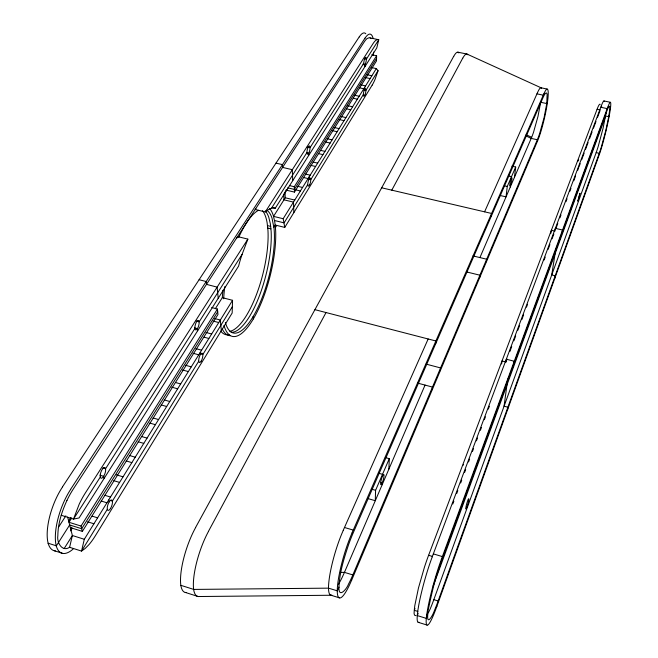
<?xml version="1.0" encoding="UTF-8"?>
<svg xmlns="http://www.w3.org/2000/svg" width="658" height="658" viewBox="0 0 658 658"><rect width="100%" height="100%" fill="white"/><g stroke="black" fill="none" stroke-linecap="round" stroke-linejoin="round"><path stroke-width="0.99" d="M364.672 89.274L364.705 87.325M365.001 66.548L365.026 64.542L363.076 64.122M371.844 54.754L376.606 55.757L376.491 60.914L294.48 192.103L285.876 190.055M385.341 457.565L389.297 458.675L375.586 490.317L375.282 500.713L367.682 498.501M382.158 484.74L382.224 482.799A5.313 0.962 -74.3 0 0 383.869 474.508A5.313 0.962 -74.3 0 0 380.916 481.327A5.313 0.962 -74.3 0 0 382.216 482.832L380.398 482.281M382.454 476.285L382.52 474.319L378.835 473.267M338.944 587.076C339.569 572.427 344.019 558.239 348.666 544.437A45.369 8.34 -73.6 0 1 353.223 532.848L542.916 97.869A31.683 4.137 -77 0 1 544.947 93.995L546.189 92.844L547.135 93.93L546.765 103.561L544.092 117.642L539.626 133.59A31.921 4.187 -77 0 1 537.331 139.743L352.836 574.928A45.723 8.505 -73.6 0 1 348.469 584.172C346.799 589.033 338.393 598.92 338.944 587.076L337.315 590.851L328.572 588.153L193.748 589.42L180.958 585.365M388.878 469.129L389.297 458.675M427.766 614.482C426.549 626.696 433.235 614.556 434.403 610.583A46.463 5.47 -74.4 0 0 438.146 600.984L599.29 153.281A32.283 2.665 -76.5 0 0 601.354 147.005L605.722 130.86L608.749 116.688L609.826 109.014L609.645 106.168L608.428 107.336A32.036 2.632 -76.5 0 0 606.742 111.334L442.118 559.308A46.093 5.363 -74.4 0 0 438.047 571.259C432.725 586.599 429.929 602.703 426.343 618.388L417.312 615.592L418.175 613.256M215.314 308.742L222.314 297.638L222.429 295.927A67.363 21.837 -75.7 0 1 223.013 290.285M223.654 298.79L223.942 294.578A63.81 20.678 -75.7 0 1 224.855 286.51M222.314 297.638L232.554 300.311L232.159 313.035L95.287 535.867A45.073 17.092 -70.3 0 1 88.986 544.61L85.178 548.468L81.534 551.083L69.608 547.3C62.041 552.333 56.613 542.324 57.846 535.645C57.97 523.398 61.885 511.48 66.952 500.442M432.29 389.676L432.479 387.069L417.682 383.112M435.67 343.78L435.876 340.976L314.911 309.671M479.707 277.635L479.904 275.2L466.621 271.943M440.301 370.734L440.589 367.929L426.154 364.129M486.402 261.818L486.681 259.219L472.987 255.904M491.296 216.235L491.592 213.463L381.673 187.801M511.875 166.161L515.691 167.017L507.26 186.469L506.051 196.857L500.047 195.475M510.287 187.02L510.518 185.087M511.282 178.606L511.513 176.648L508.626 175.999M514.441 177.364L515.691 167.017M606.388 111.136L606.511 110.116M501.618 363.973L501.996 360.979L505.953 361.999L507.03 359.112M505.953 361.999L506.323 359.202L514.26 361.25L513.873 364.055M507.746 379.008L504.069 406.2L507.894 407.22L507.532 409.819M606.232 112.247L603.008 128.499L598.237 146.331A32.267 2.747 -76.6 0 1 596.164 152.598L433.819 599.668A46.422 5.626 -74.4 0 1 430.044 609.25L427.396 614.786M550.91 233.269L551.363 230.292L554.941 231.131L555.368 228.351L562.549 230.029L562.105 232.809M555.854 248.839L551.733 274.945L555.196 275.784L554.784 278.383M69.608 547.3L72.372 535.522L67.651 517.081M232.554 300.311L84.306 539.272L81.534 551.083L107.312 509.308M371.606 67.585L376.327 68.58L378.054 70.719L375.027 79.421A30.482 8.003 -78.7 0 1 372.189 85.079M61.235 515.272L73.499 519.088L79.075 517.961L238.591 266.12A51.011 16.343 -75.7 0 1 242.07 254.424L247.869 239.125L237.587 236.559L236.929 238.031M436.879 606.347L599.348 154.416M609.39 114.936L608.749 116.688L605.615 116.03L433.145 586.138M441.304 559.497L607.737 107.229M414.976 608.395C414.269 609.876 412.936 616.275 415.988 615.649M432.248 556.8L601.28 105.872M452.786 504.028L453.864 501.157M456.726 493.508L457.804 490.638M460.666 482.98L461.735 480.118M464.606 472.46L465.675 469.598M468.537 461.941L469.615 459.078M472.485 451.413L473.563 448.534M476.441 440.835L477.519 437.957M480.398 430.266L481.483 427.379M484.362 419.689L485.44 416.802M488.318 409.111L489.396 406.225M509.917 351.413L511.718 346.61M513.873 340.836L515.675 336.024M517.838 330.25L519.639 325.439M521.802 319.665L523.604 314.853M526.482 307.154L527.568 304.267M544.133 260L545.211 257.114M548.098 249.415L549.899 244.603M552.062 238.829L553.863 234.018M556.01 228.277L557.787 223.531M559.917 217.831L560.986 214.977M565.962 201.685L567.031 198.831M569.877 191.231L570.938 188.385M573.784 180.786L575.561 176.031M577.699 170.332L578.769 167.486M579.122 166.532L580.2 163.653M581.631 159.82L584.148 153.108M585.579 149.276L588.096 142.564M589.527 138.731L592.044 132.019M593.475 128.187L595.984 121.475M597.423 117.642L599.932 110.931M417.855 611.422L414.26 610.311L414.795 605.607L418.472 587.964L424.451 567.18A45.986 5.823 -74.2 0 1 428.605 555.286L597.077 109.294A31.987 2.862 -76.6 0 1 598.813 105.313L599.578 104.227L600.219 104.367M547.497 101.85L546.765 103.561L540.637 102.27L537.997 116.343L533.531 132.266A31.806 4.326 -77.1 0 1 531.656 137.325L479.921 257.582M351.635 580.224L537.578 140.902A29.388 3.841 -77 0 0 547.53 101.776A29.38 3.841 -77 0 0 543.853 93.913M425.052 385.078L344.447 572.37A45.649 8.801 -73.5 0 1 340.022 581.573L338.335 584.469M352.022 532.906L543.87 93.806M343.246 530.299L428.161 338.977M484.592 211.827L537.561 92.482M208.446 531.36L326.023 312.55M391.79 190.162L462.697 58.208M195.615 527.436L453.683 56.349M273.884 227.174L275.209 225.052L284.766 227.397L372.189 85.079M198.749 361.152L112.395 501.067L110.47 500.475M232.192 306.965L202.828 354.539L199.95 353.749M307.755 184.569L284.116 222.856L274.518 220.512M363.356 94.522L310.782 179.667L308.923 179.231M378.054 70.719L365.897 90.401L363.989 89.99M284.766 227.397L283.179 218.727L376.327 68.58M275.431 227.504L276.5 225.784M70.348 527.617L82.365 531.384L217.971 314.483L217.436 309.046L211.695 307.533M82.365 531.384L81.057 526.055L217.436 309.046M294.48 192.103L294.291 186.74L376.606 55.757M217.699 311.769L81.715 528.728L69.666 524.961L56.374 545.827L48.281 543.261M376.549 58.34L294.381 189.422L287.678 187.834M64.163 548.542L72.372 535.522L84.306 539.272M285.013 192.103L285.251 197.787L273.531 216.375L283.179 218.727M265.281 211.934L268.193 209.729L271.4 208.364A50.444 15.973 -76 0 1 275.25 208.249L376.771 47.952L378.761 39.735L377.404 39.546L375.841 40.319A30.26 7.912 -78.5 0 0 372.979 43.716L265.281 211.934L255.205 209.483L255.896 208.874M70.686 528.942L71.771 527.222M70.57 530.85L72.199 528.284M284.692 192.917L286.781 189.627M100.287 477.042L73.499 519.088L79.19 504.209A44.736 16.763 -70.3 0 1 85.26 493.105L247.869 239.125M194.916 328.465L105.568 468.743L102.821 467.92M242.07 254.424L199.127 321.861L196.174 321.071M271.4 208.364L306.949 152.541M363.767 63.275L310.041 147.68L307.196 147.022M68.638 520.947L70.842 517.509M71.738 517.969L68.983 522.288L81.057 526.055M58.48 527.28L65.858 515.823M70.661 489.256L365.083 38.024M62.543 486.78L359.276 36.823M258.635 210.289L257.73 210.733A63.81 20.678 -75.7 0 0 238.698 237.464M198.667 596.526L331.254 595.251M340.359 572.402L344.447 572.37L352.836 574.928M457.878 52.179L466.802 54.022M66.952 500.442A44.645 17.133 -70.1 0 1 73.079 489.387L364.252 41.898A30.21 8.102 -78.6 0 1 367.156 38.526L369.237 37.712L378.761 39.735L366.366 59.195L364.417 58.784M540.925 87.761L547.168 89.06M603.954 100.945L610.328 102.278M536.953 93.839L543.269 95.171M600.762 107.262L607.219 108.628M597.077 109.294L600.293 109.968M367.123 74.741L371.877 75.752M365.371 77.545L370.133 78.565M360.798 84.849L365.593 85.885M359.959 87.925L363.808 88.756M354.333 95.18L359.178 96.233M353.469 98.313L357.36 99.161M537.331 139.743L531.212 138.41L525.693 135.77M596.164 152.598L599.29 153.281M347.737 105.716L352.622 106.793M346.84 108.924L350.763 109.787M340.992 116.482L345.927 117.585M339.084 119.542L344.027 120.644M334.108 127.487L339.092 128.606M332.158 130.605L337.151 131.732M327.577 138.838L332.109 139.866M325.587 142.029L330.127 143.057M504.349 185.803L507.26 186.469M320.397 150.328L324.962 151.373M318.357 153.585L322.938 154.638M306.686 153.067L308.577 153.503L308.627 155.543M313.052 162.065L317.666 163.135M310.971 165.405L315.593 166.474M275.982 163.126L282.463 164.64L282.586 167.412L292.325 169.69L292.72 180.662M305.542 174.074L310.198 175.168M303.412 177.487L308.084 178.581M297.86 186.362L302.565 187.472M289.495 185.605L294.291 186.74M295.681 189.849L300.402 190.968M285.251 197.787L294.759 200.065M272.28 207.525L275.25 208.249M267.518 225.612L270.701 226.393M267.773 228.046L270.948 228.828M199.094 279.708L206.193 281.542L206.489 284.363L217.14 287.127L218.217 298.28M214.648 318.538L220.323 320.043L221.343 330.645M213.077 321.046L218.76 322.552M194.472 327.849L197.425 328.638L197.671 330.727M205.946 332.446L211.67 333.984M204.095 337.184L208.882 338.475M195.821 348.625L201.611 350.196M192.942 353.231L198.749 354.81M185.424 365.239L191.281 366.851M182.472 369.961L188.344 371.581M175.735 382.569L180.67 383.943M171.713 387.143L177.652 388.812M164.286 399.957L169.772 401.512M161.169 404.941L166.671 406.504M153.026 417.962L158.578 419.557M149.818 423.086L155.387 424.698M371.86 489.239L375.586 490.317M141.445 436.476L147.063 438.113M138.155 441.748L143.789 443.393M129.544 455.509L135.227 457.195M126.155 460.937L131.855 462.623M344.496 527.494L353.247 530.093M433.334 553.896L442.382 556.586M428.605 555.286L432.199 556.355M116.334 474.813L123.046 476.828M100.008 475.224L103.676 476.326L104.12 478.415M113.809 480.677L119.575 482.421M104.688 495.26L110.511 497.029M433.819 599.668L438.146 600.984M101.093 501.001L106.941 502.786M92.161 516.152L97.606 517.838M330.727 595.153L339.347 597.826M418.192 622.303L427.091 625.067M87.555 521.786L93.921 523.768M54.351 550.738L62.346 553.279M185.26 592.414L197.869 596.428M467.147 54.145L541.18 87.843M526.153 134.693L531.656 137.325M370.133 37.95L370.923 38.616M108.726 499.907L109.162 501.906M200.18 352.499L200.41 354.514M253.124 316.572L253.297 318.99M283.721 194.02L283.968 199.826L293.484 202.105L293.863 212.592M309.145 176.87L309.194 178.844M229.091 334.708A67.281 22.158 -75.7 0 1 220.743 331.073M262.517 210.7A63.736 20.99 -75.7 0 1 267.156 222.988L267.971 230.547A63.736 20.99 -75.7 0 1 256.538 294.381A63.736 20.99 -75.7 0 1 229.839 331.303M265.297 210.947A63.768 20.834 -75.7 0 1 268.834 217.494L270.348 223.769L271.137 231.328A63.768 20.834 -75.7 0 1 258.717 297.63A63.768 20.834 -75.7 0 1 231.188 332.282M230.325 335.712A67.322 21.994 -75.7 0 1 222.256 328.934M269.574 208.446A67.363 21.837 -75.7 0 1 273.259 215.388L274.814 222.017L275.62 230.004A67.363 21.837 -75.7 0 1 255.337 315.396A67.363 21.837 -75.7 0 1 223.983 325.414M267.066 210.404A63.81 20.678 -75.7 0 1 272.05 218.275L274.016 228.178A63.81 20.678 -75.7 0 1 256.135 311.135A63.81 20.678 -75.7 0 1 225.381 322.494M73.293 548.879A41.569 16.072 -70.1 0 1 56.275 545.992M56.275 545.984A41.553 16.047 -70.1 0 1 70.686 489.371M55.412 550.943A41.512 16.294 -69.9 0 1 48.174 543.418M48.174 543.418A41.495 16.277 -69.9 0 1 62.568 486.887M373.621 52.072A28.023 7.518 -78.7 0 1 373.25 55.469M365.083 38.123A28.014 7.509 -78.7 0 1 373.135 38.46M359.276 36.922A27.981 7.625 -78.7 0 1 365.79 33.747M186.074 592.537A42.523 12.453 -71.6 0 1 180.868 585.53A42.499 12.436 -71.6 0 1 195.632 527.543M331.821 595.186A42.186 8.093 -73.5 0 1 328.498 588.318A42.17 8.085 -73.5 0 1 343.246 530.406M199.522 596.461A42.614 12.074 -71.8 0 1 193.658 589.584A42.597 12.058 -71.8 0 1 208.454 531.467M351.635 580.134A42.252 7.822 -73.6 0 1 337.25 591.024A42.235 7.814 -73.6 0 1 352.022 533.013M453.675 56.448A28.459 5.733 -77.9 0 1 458.865 52.92M537.545 92.581A29.347 3.973 -77.1 0 1 541.583 88.369M462.697 58.315A28.5 5.544 -77.8 0 1 467.748 54.754M436.887 606.257A42.934 5.034 -74.4 0 1 426.285 618.561A42.918 5.025 -74.4 0 1 441.296 559.604M418.932 622.221A42.869 5.322 -74.3 0 1 417.246 615.765A42.844 5.313 -74.3 0 1 432.24 556.907M463.24 465.157A5.527 0.691 -74.9 0 1 463.577 464.515M599.364 154.317A29.725 2.443 -76.5 0 0 609.415 114.854A29.709 2.443 -76.5 0 0 607.721 107.336M601.264 105.979A29.676 2.583 -76.6 0 1 604.34 101.505M601.387 107.27A32.003 2.788 -76.6 0 1 601.716 106.571M578.366 160.042A4.318 0.411 -76.5 0 1 578.67 160.133M577.88 161.325A4.318 0.411 -76.5 0 1 578.143 160.568M577.905 200.558L577.995 201.356L579.953 193.238L577.905 200.558M110.536 508.461A5.519 2.023 -70.8 0 0 111.712 499.981A5.519 2.023 -70.8 0 0 107.303 507.096A5.519 2.023 -70.8 0 0 110.536 508.461M201.167 361.16A4.845 1.653 -74.1 0 0 202.368 353.321A4.845 1.653 -74.1 0 0 198.831 359.021A4.845 1.653 -74.1 0 0 201.167 361.16M103.651 476.359A5.659 2.155 -71.1 0 0 104.852 467.567A5.659 2.155 -71.1 0 0 100.271 474.722A5.659 2.155 -71.1 0 0 103.651 476.359M197.416 328.663A4.968 1.752 -74.5 0 0 198.642 320.553A4.968 1.752 -74.5 0 0 194.998 326.253A4.968 1.752 -74.5 0 0 197.416 328.663M309.729 184.635A4.17 1.226 -77.2 0 0 310.28 178.079A4.17 1.226 -77.2 0 0 307.788 183.623A4.17 1.226 -77.2 0 0 309.729 184.635M364.91 94.999A3.866 1.02 -78.3 0 0 365.56 88.748A3.866 1.02 -78.3 0 0 363.413 93.609A3.866 1.02 -78.3 0 0 364.91 94.999M365.354 63.908A3.964 1.061 -78.7 0 0 366.021 57.452A3.964 1.061 -78.7 0 0 363.825 62.329A3.964 1.061 -78.7 0 0 365.354 63.908M308.964 152.771A4.277 1.283 -77.6 0 0 309.531 145.977A4.277 1.283 -77.6 0 0 306.973 151.554A4.277 1.283 -77.6 0 0 308.964 152.771M510.797 184.363A4.162 0.592 -76.7 0 0 511.916 177.841A4.162 0.592 -76.7 0 0 509.983 183.352A4.162 0.592 -76.7 0 0 510.797 184.363M466.933 507.154A5.396 0.617 -74.8 0 0 468.776 498.748A5.396 0.617 -74.8 0 0 466.209 505.796A5.396 0.617 -74.8 0 0 466.933 507.154"/></g></svg>
